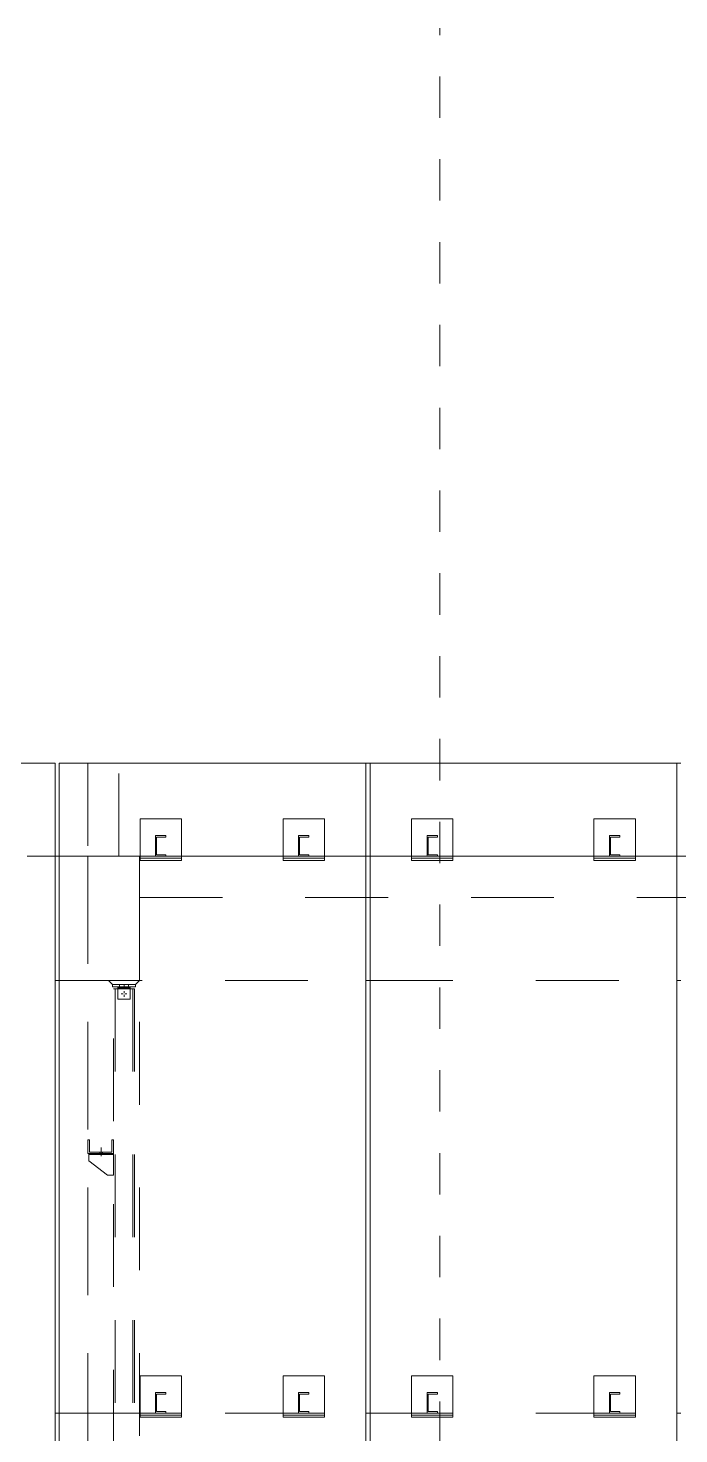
# Model space of a CAD drawing. Header units: millimetres. Extents: x 652937 to 1670132, y 1473552 to 2851037.
# Drawn here: x 663594.99 to 663598.13, y 1524534.45 to 1524541.24 of the extents above; entities that cross this region are included whole.
import ezdxf

# ---------------------------------------------------------------- set-up
doc = ezdxf.new("R2010")
doc.units = ezdxf.units.MM
for name, pattern in [('XKITLINE00', [0]), ('XKITLINE01', [4, 1, -1, 1, -1]), ('XKITLINE02', [4, 2, -2])]:
    doc.linetypes.add(name, pattern=pattern)
for name, color, linetype, lineweight in [('Bolt', 7, 'Continuous', 0), ('Part', 7, 'Continuous', 0), ('S-GRID', 7, 'Continuous', 9)]:
    doc.layers.add(name, color=color, linetype=linetype, lineweight=lineweight)

# ---------------------------------------------------------------- blocks, each defined once
blk = doc.blocks.new('*A39434467')
at = {"layer": 'S-GRID', "color": 7, "linetype": 'XKITLINE01', "lineweight": 0}
blk.add_line((-30.905117, -64.620099), (129.806536, -64.620099), dxfattribs=at)
blk = doc.blocks.new('*A39864510')
at = {"layer": 'Part', "color": 7, "linetype": 'XKITLINE02', "lineweight": 0}
for p, q in [((53.802733, -64.620099), (52.552292, -64.620099)), ((52.552292, -64.620099), (52.552292, -67.620099)), ((53.802292, -67.620099), (53.802292, -64.620099)), ((52.552292, -67.620099), (53.802733, -67.620099))]:
    blk.add_line(p, q, dxfattribs=at)
blk = doc.blocks.new('*A39874511')
at = {"layer": 'Part', "color": 7, "linetype": 'XKITLINE02', "lineweight": 0}
for p, q in [((52.551909, -71.470099), (52.552376, -71.470099)), ((52.591909, -71.470099), (52.551909, -71.470099)), ((52.551909, -71.470099), (52.551909, -71.795099)), ((52.591909, -71.470099), (52.592376, -71.470099)), ((52.591909, -71.765099), (52.591909, -71.470099)), ((53.136909, -71.470099), (53.137376, -71.470099)), ((53.176909, -71.470099), (53.136909, -71.470099)), ((53.136909, -71.470099), (53.136909, -71.765099)), ((53.176909, -71.470099), (53.177376, -71.470099)), ((53.176909, -71.795099), (53.176909, -71.470099)), ((52.551909, -71.795099), (52.552376, -71.795099)), ((52.551909, -71.795099), (53.176909, -71.795099)), ((52.591909, -71.765099), (52.592376, -71.765099)), ((53.136909, -71.765099), (52.591909, -71.765099)), ((53.136909, -71.765099), (53.137376, -71.765099)), ((53.176909, -71.795099), (53.177376, -71.795099))]:
    blk.add_line(p, q, dxfattribs=at)
blk = doc.blocks.new('*A40284552')
at = {"layer": 'S-GRID', "color": 7, "linetype": 'XKITLINE01', "lineweight": 0}
blk.add_line((61.04689, -148.786781), (61.04689, -44.620099), dxfattribs=at)
blk = doc.blocks.new('*A40314555')
at = {"layer": 'Part', "color": 7, "linetype": 'XKITLINE00', "lineweight": 0}
for p, q in [((51.765316, -62.370099), (44.365166, -62.370099)), ((51.765166, -62.370099), (51.765316, -62.370099)), ((51.765166, -79.020099), (51.765166, -62.370099)), ((51.765316, -62.370099), (51.765316, -79.020099))]:
    blk.add_line(p, q, dxfattribs=at)
blk = doc.blocks.new('*A40324556')
at = {"layer": 'Part', "color": 7, "linetype": 'XKITLINE00', "lineweight": 0}
for p, q in [((59.265316, -62.370099), (51.865166, -62.370099)), ((51.865166, -79.020099), (51.865166, -62.370099)), ((59.265166, -62.370099), (59.265316, -62.370099)), ((59.265166, -79.020099), (59.265166, -62.370099)), ((59.265316, -62.370099), (59.265316, -79.020099))]:
    blk.add_line(p, q, dxfattribs=at)
at = {"layer": 'Part', "color": 7, "linetype": 'XKITLINE02', "lineweight": 0}
blk.add_line((51.865316, -79.020099), (51.865316, -62.370099), dxfattribs=at)
blk = doc.blocks.new('*A40344558')
at = {"layer": 'Part', "color": 7, "linetype": 'XKITLINE00', "lineweight": 0}
for p, q in [((59.365186, -62.370099), (66.765337, -62.370099)), ((59.365186, -62.370099), (59.365186, -79.020099)), ((66.765186, -79.020099), (66.765186, -62.370099)), ((66.765337, -62.370099), (66.765337, -79.020099))]:
    blk.add_line(p, q, dxfattribs=at)
at = {"layer": 'Part', "color": 7, "linetype": 'XKITLINE02', "lineweight": 0}
for p, q in [((59.365337, -62.370099), (59.365186, -62.370099)), ((59.365337, -79.020099), (59.365337, -62.370099))]:
    blk.add_line(p, q, dxfattribs=at)
blk = doc.blocks.new('*A44785002')
at = {"layer": 'Part', "color": 7, "linetype": 'XKITLINE02', "lineweight": 0}
for p, q in [((44.365166, -64.620099), (51.765341, -64.620099)), ((51.865166, -64.620099), (59.265341, -64.620099)), ((59.365186, -64.620099), (66.765362, -64.620099)), ((44.365166, -67.620099), (51.765341, -67.620099)), ((51.865166, -67.620099), (59.265341, -67.620099)), ((59.365186, -67.620099), (66.765362, -67.620099))]:
    blk.add_line(p, q, dxfattribs=at)
at = {"layer": 'Part', "color": 7, "linetype": 'XKITLINE00', "lineweight": 0}
for p, q in [((51.765341, -64.620099), (51.865166, -64.620099)), ((59.265341, -64.620099), (59.365186, -64.620099)), ((66.765362, -64.620099), (66.865186, -64.620099)), ((51.765341, -67.620099), (51.865166, -67.620099)), ((59.265341, -67.620099), (59.365186, -67.620099)), ((66.765362, -67.620099), (66.865186, -67.620099))]:
    blk.add_line(p, q, dxfattribs=at)
blk = doc.blocks.new('*A44795003')
at = {"layer": 'Part', "color": 7, "linetype": 'XKITLINE02', "lineweight": 0}
for p, q in [((44.365166, -78.070099), (51.765341, -78.070099)), ((51.865166, -78.070099), (59.265341, -78.070099)), ((59.365186, -78.070099), (66.765362, -78.070099))]:
    blk.add_line(p, q, dxfattribs=at)
at = {"layer": 'Part', "color": 7, "linetype": 'XKITLINE00', "lineweight": 0}
for p, q in [((51.765341, -78.070099), (51.865166, -78.070099)), ((59.265341, -78.070099), (59.365186, -78.070099)), ((66.765362, -78.070099), (66.865186, -78.070099))]:
    blk.add_line(p, q, dxfattribs=at)
blk = doc.blocks.new('*A44805004')
at = {"layer": 'Part', "color": 7, "linetype": 'XKITLINE02', "lineweight": 0}
for p, q in [((54.190384, -77.570099), (54.440524, -77.570099)), ((54.190384, -78.070099), (54.190384, -77.570099)), ((54.190524, -78.070099), (54.190524, -77.570099)), ((54.440524, -77.607599), (54.215384, -77.607599)), ((54.215384, -78.032599), (54.215384, -77.607599)), ((54.215524, -78.032599), (54.215524, -77.607599)), ((54.440384, -77.607599), (54.440384, -77.570099)), ((54.440524, -77.570099), (54.440524, -77.607599)), ((54.440524, -78.070099), (54.190384, -78.070099)), ((54.215384, -78.032599), (54.440524, -78.032599)), ((54.440384, -78.070099), (54.440384, -78.032599)), ((54.440524, -78.032599), (54.440524, -78.070099))]:
    blk.add_line(p, q, dxfattribs=at)
blk = doc.blocks.new('*A44815005')
at = {"layer": 'Part', "color": 7, "linetype": 'XKITLINE02', "lineweight": 0}
for p, q in [((52.577215, -71.825099), (53.177221, -71.825099)), ((52.577215, -71.975099), (52.577215, -71.825099)), ((52.577221, -71.975099), (52.577221, -71.825099)), ((53.177215, -72.325099), (53.177215, -71.825099)), ((53.177221, -71.825099), (53.177221, -72.325099)), ((52.577221, -71.975099), (52.577215, -71.975099)), ((52.577215, -71.975099), (53.027215, -72.325099)), ((53.027221, -72.325099), (52.577221, -71.975099)), ((53.177221, -72.325099), (53.027215, -72.325099))]:
    blk.add_line(p, q, dxfattribs=at)
blk = doc.blocks.new('*A45155039')
at = {"layer": 'Part', "color": 7, "linetype": 'XKITLINE02', "lineweight": 0}
for p, q in [((53.802851, -67.620099), (53.052591, -67.620099)), ((53.052591, -67.620099), (53.152611, -67.720099)), ((53.152831, -67.720099), (53.052851, -67.620099)), ((53.152611, -67.720099), (53.702831, -67.720099)), ((53.702611, -67.720099), (53.802591, -67.620099)), ((53.702831, -67.720099), (53.802851, -67.620099))]:
    blk.add_line(p, q, dxfattribs=at)
blk = doc.blocks.new('*A45165040')
at = {"layer": 'Bolt', "color": 7, "linetype": 'XKITLINE00', "lineweight": 0}
for p, q in [((53.427718, -67.875099), (53.427718, -67.921719)), ((53.357718, -67.945099), (53.404338, -67.945099)), ((53.427718, -68.015099), (53.427718, -67.968479)), ((53.497718, -67.945099), (53.451098, -67.945099))]:
    blk.add_line(p, q, dxfattribs=at)
blk = doc.blocks.new('*A45175041')
at = {"layer": 'Part', "color": 7, "linetype": 'XKITLINE02', "lineweight": 0}
for p, q in [((53.152611, -67.770099), (53.152611, -67.720099)), ((53.152831, -67.720099), (53.152611, -67.720099)), ((53.702831, -67.720099), (53.152611, -67.720099)), ((53.152831, -67.770099), (53.152611, -67.770099)), ((53.152611, -67.770099), (53.702831, -67.770099)), ((53.152831, -67.770099), (53.152831, -67.720099)), ((53.702611, -67.720099), (53.702611, -67.770099)), ((53.702831, -67.770099), (53.702831, -67.720099))]:
    blk.add_line(p, q, dxfattribs=at)
blk = doc.blocks.new('*A45185042')
at = {"layer": 'Part', "color": 7, "linetype": 'XKITLINE02', "lineweight": 0}
for p, q in [((53.277658, -67.795099), (53.277658, -67.770099)), ((53.277658, -67.770099), (53.277718, -67.770099)), ((53.277658, -67.770099), (53.577718, -67.770099)), ((53.277713, -67.795099), (53.277658, -67.795099)), ((53.277658, -67.795099), (53.577713, -67.795099)), ((53.277713, -68.070099), (53.277713, -67.795099)), ((53.277718, -67.770099), (53.277718, -68.070099)), ((53.577658, -67.770099), (53.577658, -67.795099)), ((53.577713, -67.795099), (53.577713, -68.070099)), ((53.577718, -68.070099), (53.577718, -67.770099)), ((53.277718, -68.070099), (53.277713, -68.070099)), ((53.277713, -68.070099), (53.577718, -68.070099))]:
    blk.add_line(p, q, dxfattribs=at)
blk = doc.blocks.new('*A45195043')
at = {"layer": 'Bolt', "color": 7, "linetype": 'XKITLINE02', "lineweight": 0}
for p, q in [((53.317634, -67.720099), (53.317634, -67.770099)), ((53.317794, -67.720099), (53.317794, -67.770099)), ((53.427641, -67.720099), (53.427641, -67.770099)), ((53.427801, -67.720099), (53.427801, -67.770099)), ((53.537648, -67.720099), (53.537648, -67.770099)), ((53.537808, -67.720099), (53.537808, -67.770099))]:
    blk.add_line(p, q, dxfattribs=at)
blk = doc.blocks.new('*A45205044')
at = {"layer": 'Part', "color": 7, "linetype": 'XKITLINE02', "lineweight": 0}
for p, q in [((53.177268, -71.795099), (52.577168, -71.795099)), ((52.577168, -71.795099), (52.577168, -71.825099)), ((52.577168, -71.825099), (53.177268, -71.825099)), ((52.577268, -71.795099), (52.577268, -71.825099)), ((53.177168, -71.825099), (53.177168, -71.795099)), ((53.177268, -71.825099), (53.177268, -71.795099))]:
    blk.add_line(p, q, dxfattribs=at)
blk = doc.blocks.new('*A45215045')
at = {"layer": 'Bolt', "color": 7, "linetype": 'XKITLINE02', "lineweight": 0}
for p, q in [((52.767181, -71.825099), (52.767181, -71.795099)), ((52.767241, -71.825099), (52.767241, -71.795099)), ((52.842181, -71.795099), (52.842181, -71.765099)), ((52.842241, -71.795099), (52.842241, -71.765099)), ((52.877188, -71.864699), (52.877188, -71.650099)), ((52.877248, -71.864699), (52.877248, -71.650099)), ((52.912195, -71.795099), (52.912195, -71.765099)), ((52.912255, -71.795099), (52.912255, -71.765099)), ((52.987195, -71.825099), (52.987195, -71.795099)), ((52.987255, -71.825099), (52.987255, -71.795099))]:
    blk.add_line(p, q, dxfattribs=at)
blk = doc.blocks.new('*A47295253')
at = {"layer": 'Part', "color": 7, "linetype": 'XKITLINE02', "lineweight": 0}
for p, q in [((53.802119, -64.620099), (53.802119, -65.620099)), ((76.522604, -64.620099), (53.802119, -64.620099)), ((76.522011, -65.620099), (76.522011, -64.620099)), ((53.802119, -65.620099), (76.522604, -65.620099))]:
    blk.add_line(p, q, dxfattribs=at)
blk = doc.blocks.new('*A47305254')
at = {"layer": 'Part', "color": 7, "linetype": 'XKITLINE02', "lineweight": 0}
for p, q in [((52.551889, -62.370099), (59.265166, -62.370099)), ((52.551889, -62.370099), (52.551889, -64.620099)), ((53.302039, -64.620099), (53.302039, -62.370099)), ((59.365186, -62.370099), (66.765186, -62.370099)), ((52.551889, -64.620099), (110.596866, -64.620099))]:
    blk.add_line(p, q, dxfattribs=at)
at = {"layer": 'Part', "color": 7, "linetype": 'XKITLINE00', "lineweight": 0}
for p, q in [((59.265166, -62.370099), (59.365186, -62.370099)), ((66.765186, -62.370099), (66.865186, -62.370099))]:
    blk.add_line(p, q, dxfattribs=at)
blk = doc.blocks.new('*A47795303')
at = {"layer": 'Part', "color": 7, "linetype": 'XKITLINE02', "lineweight": 0}
for p, q in [((60.740384, -77.570099), (60.990524, -77.570099)), ((60.740384, -78.070099), (60.740384, -77.570099)), ((60.740524, -78.070099), (60.740524, -77.570099)), ((60.990524, -77.607599), (60.765384, -77.607599)), ((60.765384, -78.032599), (60.765384, -77.607599)), ((60.765524, -78.032599), (60.765524, -77.607599)), ((60.990384, -77.607599), (60.990384, -77.570099)), ((60.990524, -77.570099), (60.990524, -77.607599)), ((60.990524, -78.070099), (60.740384, -78.070099)), ((60.765384, -78.032599), (60.990524, -78.032599)), ((60.990384, -78.070099), (60.990384, -78.032599)), ((60.990524, -78.032599), (60.990524, -78.070099))]:
    blk.add_line(p, q, dxfattribs=at)
blk = doc.blocks.new('*A47805304')
at = {"layer": 'Part', "color": 7, "linetype": 'XKITLINE02', "lineweight": 0}
for p, q in [((65.140384, -77.570099), (65.390524, -77.570099)), ((65.140384, -78.070099), (65.140384, -77.570099)), ((65.140524, -78.070099), (65.140524, -77.570099)), ((65.390524, -77.607599), (65.165384, -77.607599)), ((65.165384, -78.032599), (65.165384, -77.607599)), ((65.165524, -78.032599), (65.165524, -77.607599)), ((65.390384, -77.607599), (65.390384, -77.570099)), ((65.390524, -77.570099), (65.390524, -77.607599)), ((65.390524, -78.070099), (65.140384, -78.070099)), ((65.165384, -78.032599), (65.390524, -78.032599)), ((65.390384, -78.070099), (65.390384, -78.032599)), ((65.390524, -78.032599), (65.390524, -78.070099))]:
    blk.add_line(p, q, dxfattribs=at)
blk = doc.blocks.new('*A47815305')
at = {"layer": 'Part', "color": 7, "linetype": 'XKITLINE02', "lineweight": 0}
for p, q in [((61.365609, -78.070099), (60.365409, -78.070099)), ((60.365409, -78.120099), (60.365409, -78.070099)), ((60.365609, -78.120099), (60.365609, -78.070099)), ((61.365409, -78.070099), (61.365609, -78.070099)), ((61.365409, -78.120099), (61.365409, -78.070099)), ((61.365609, -78.070099), (61.365609, -78.120099)), ((61.365609, -78.120099), (60.365409, -78.120099)), ((61.365609, -78.120099), (61.365409, -78.120099))]:
    blk.add_line(p, q, dxfattribs=at)
blk = doc.blocks.new('*A47825306')
at = {"layer": 'Part', "color": 7, "linetype": 'XKITLINE02', "lineweight": 0}
for p, q in [((65.765609, -78.070099), (64.765409, -78.070099)), ((64.765409, -78.120099), (64.765409, -78.070099)), ((64.765609, -78.120099), (64.765609, -78.070099)), ((65.765409, -78.070099), (65.765609, -78.070099)), ((65.765409, -78.120099), (65.765409, -78.070099)), ((65.765609, -78.070099), (65.765609, -78.120099)), ((65.765609, -78.120099), (64.765409, -78.120099)), ((65.765609, -78.120099), (65.765409, -78.120099))]:
    blk.add_line(p, q, dxfattribs=at)
blk = doc.blocks.new('*A47835307')
at = {"layer": 'Part', "color": 7, "linetype": 'XKITLINE02', "lineweight": 0}
for p, q in [((61.365369, -77.170099), (60.365357, -77.170099)), ((60.365357, -77.170099), (60.365357, -78.170099)), ((60.365369, -78.170099), (60.365369, -77.170099)), ((61.365357, -78.170099), (61.365357, -77.170099)), ((61.365369, -78.170099), (61.365369, -77.170099)), ((60.365357, -78.170099), (61.365369, -78.170099))]:
    blk.add_line(p, q, dxfattribs=at)
blk = doc.blocks.new('*A47845308')
at = {"layer": 'Part', "color": 7, "linetype": 'XKITLINE02', "lineweight": 0}
for p, q in [((65.765369, -77.170099), (64.765357, -77.170099)), ((64.765357, -77.170099), (64.765357, -78.170099)), ((64.765369, -78.170099), (64.765369, -77.170099)), ((65.765357, -78.170099), (65.765357, -77.170099)), ((65.765369, -78.170099), (65.765369, -77.170099)), ((64.765357, -78.170099), (65.765369, -78.170099))]:
    blk.add_line(p, q, dxfattribs=at)
blk = doc.blocks.new('*A47855309')
at = {"layer": 'Part', "color": 7, "linetype": 'XKITLINE02', "lineweight": 0}
for p, q in [((57.640384, -77.570099), (57.890524, -77.570099)), ((57.640384, -78.070099), (57.640384, -77.570099)), ((57.640524, -78.070099), (57.640524, -77.570099)), ((57.890524, -77.607599), (57.665384, -77.607599)), ((57.665384, -78.032599), (57.665384, -77.607599)), ((57.665524, -78.032599), (57.665524, -77.607599)), ((57.890384, -77.607599), (57.890384, -77.570099)), ((57.890524, -77.570099), (57.890524, -77.607599)), ((57.890524, -78.070099), (57.640384, -78.070099)), ((57.665384, -78.032599), (57.890524, -78.032599)), ((57.890384, -78.070099), (57.890384, -78.032599)), ((57.890524, -78.032599), (57.890524, -78.070099))]:
    blk.add_line(p, q, dxfattribs=at)
blk = doc.blocks.new('*A47865310')
at = {"layer": 'Part', "color": 7, "linetype": 'XKITLINE02', "lineweight": 0}
for p, q in [((58.265609, -78.070099), (57.265409, -78.070099)), ((57.265409, -78.120099), (57.265409, -78.070099)), ((57.265609, -78.120099), (57.265609, -78.070099)), ((58.265409, -78.070099), (58.265609, -78.070099)), ((58.265409, -78.120099), (58.265409, -78.070099)), ((58.265609, -78.070099), (58.265609, -78.120099)), ((58.265609, -78.120099), (57.265409, -78.120099)), ((58.265609, -78.120099), (58.265409, -78.120099))]:
    blk.add_line(p, q, dxfattribs=at)
blk = doc.blocks.new('*A47875311')
at = {"layer": 'Part', "color": 7, "linetype": 'XKITLINE02', "lineweight": 0}
for p, q in [((58.265369, -77.170099), (57.265357, -77.170099)), ((57.265357, -77.170099), (57.265357, -78.170099)), ((57.265369, -78.170099), (57.265369, -77.170099)), ((58.265357, -78.170099), (58.265357, -77.170099)), ((58.265369, -78.170099), (58.265369, -77.170099)), ((57.265357, -78.170099), (58.265369, -78.170099))]:
    blk.add_line(p, q, dxfattribs=at)
blk = doc.blocks.new('*A47885312')
at = {"layer": 'Part', "color": 7, "linetype": 'XKITLINE02', "lineweight": 0}
for p, q in [((52.551891, -64.620099), (52.551891, -79.020099)), ((52.551891, -64.620099), (53.802292, -64.620099)), ((52.552292, -83.220099), (52.552292, -64.620099)), ((53.801891, -64.620099), (53.801891, -79.020099)), ((53.801891, -64.620099), (53.802292, -64.620099)), ((53.802292, -64.620099), (53.802292, -83.220099)), ((52.551891, -79.070099), (52.551891, -83.220099)), ((53.801891, -79.070099), (53.801891, -83.220099)), ((53.802292, -83.220099), (52.551891, -83.220099)), ((53.801891, -83.220099), (53.802292, -83.220099))]:
    blk.add_line(p, q, dxfattribs=at)
at = {"layer": 'Part', "color": 7, "linetype": 'XKITLINE00', "lineweight": 0}
for p, q in [((52.551891, -79.020099), (52.551891, -79.070099)), ((53.801891, -79.020099), (53.801891, -79.070099))]:
    blk.add_line(p, q, dxfattribs=at)
blk = doc.blocks.new('*A47895313')
at = {"layer": 'Part', "color": 7, "linetype": 'XKITLINE02', "lineweight": 0}
for p, q in [((53.177671, -83.020099), (53.177671, -67.820099)), ((53.177671, -67.820099), (53.177771, -67.820099)), ((53.177671, -67.820099), (53.677771, -67.820099)), ((53.177771, -83.020099), (53.177771, -67.820099)), ((53.217671, -67.820099), (53.217671, -83.020099)), ((53.217718, -67.820099), (53.217718, -83.020099)), ((53.217724, -67.820099), (53.217724, -83.020099)), ((53.217771, -67.820099), (53.217771, -83.020099)), ((53.637671, -67.820099), (53.637671, -83.020099)), ((53.637718, -67.820099), (53.637718, -83.020099)), ((53.637724, -67.820099), (53.637724, -83.020099)), ((53.637771, -67.820099), (53.637771, -83.020099)), ((53.677671, -67.820099), (53.677671, -83.020099)), ((53.677771, -67.820099), (53.677771, -83.020099)), ((53.177771, -83.020099), (53.177671, -83.020099)), ((53.177671, -83.020099), (53.677771, -83.020099))]:
    blk.add_line(p, q, dxfattribs=at)
blk = doc.blocks.new('*A47905314')
at = {"layer": 'Part', "color": 7, "linetype": 'XKITLINE02', "lineweight": 0}
for p, q in [((54.815369, -77.170099), (53.815357, -77.170099)), ((53.815357, -77.170099), (53.815357, -78.170099)), ((53.815369, -78.170099), (53.815369, -77.170099)), ((54.815357, -78.170099), (54.815357, -77.170099)), ((54.815369, -78.170099), (54.815369, -77.170099)), ((53.815357, -78.170099), (54.815369, -78.170099))]:
    blk.add_line(p, q, dxfattribs=at)
blk = doc.blocks.new('*A47915315')
at = {"layer": 'Part', "color": 7, "linetype": 'XKITLINE02', "lineweight": 0}
for p, q in [((54.81561, -78.070099), (53.815409, -78.070099)), ((53.815409, -78.120099), (53.815409, -78.070099)), ((53.81561, -78.120099), (53.81561, -78.070099)), ((54.815409, -78.070099), (54.81561, -78.070099)), ((54.815409, -78.120099), (54.815409, -78.070099)), ((54.81561, -78.070099), (54.81561, -78.120099)), ((54.81561, -78.120099), (53.815409, -78.120099)), ((54.81561, -78.120099), (54.815409, -78.120099))]:
    blk.add_line(p, q, dxfattribs=at)
blk = doc.blocks.new('*A49155439')
at = {"layer": 'Part', "color": 7, "linetype": 'XKITLINE02', "lineweight": 0}
for p, q in [((61.36561, -64.620099), (60.365409, -64.620099)), ((60.365409, -64.670099), (60.365409, -64.620099)), ((61.36561, -64.670099), (60.365409, -64.670099)), ((60.36561, -64.670099), (60.36561, -64.620099)), ((61.365409, -64.620099), (61.36561, -64.620099)), ((61.365409, -64.670099), (61.365409, -64.620099)), ((61.36561, -64.670099), (61.365409, -64.670099)), ((61.36561, -64.620099), (61.36561, -64.670099))]:
    blk.add_line(p, q, dxfattribs=at)
blk = doc.blocks.new('*A49165440')
at = {"layer": 'Part', "color": 7, "linetype": 'XKITLINE02', "lineweight": 0}
for p, q in [((65.765609, -64.620099), (64.765409, -64.620099)), ((64.765409, -64.670099), (64.765409, -64.620099)), ((65.765609, -64.670099), (64.765409, -64.670099)), ((64.765609, -64.670099), (64.765609, -64.620099)), ((65.765409, -64.620099), (65.765609, -64.620099)), ((65.765409, -64.670099), (65.765409, -64.620099)), ((65.765609, -64.670099), (65.765409, -64.670099)), ((65.765609, -64.620099), (65.765609, -64.670099))]:
    blk.add_line(p, q, dxfattribs=at)
blk = doc.blocks.new('*A49175441')
at = {"layer": 'Part', "color": 7, "linetype": 'XKITLINE02', "lineweight": 0}
for p, q in [((61.365372, -63.720099), (60.36536, -63.720099)), ((60.36536, -63.720099), (60.36536, -64.720099)), ((60.365372, -64.720099), (60.365372, -63.720099)), ((61.36536, -64.720099), (61.36536, -63.720099)), ((61.365372, -64.720099), (61.365372, -63.720099)), ((60.36536, -64.720099), (61.365372, -64.720099))]:
    blk.add_line(p, q, dxfattribs=at)
blk = doc.blocks.new('*A49185442')
at = {"layer": 'Part', "color": 7, "linetype": 'XKITLINE02', "lineweight": 0}
for p, q in [((65.765372, -63.720099), (64.76536, -63.720099)), ((64.76536, -63.720099), (64.76536, -64.720099)), ((64.765372, -64.720099), (64.765372, -63.720099)), ((65.76536, -64.720099), (65.76536, -63.720099)), ((65.765372, -64.720099), (65.765372, -63.720099)), ((64.76536, -64.720099), (65.765372, -64.720099))]:
    blk.add_line(p, q, dxfattribs=at)
blk = doc.blocks.new('*A49195443')
at = {"layer": 'Part', "color": 7, "linetype": 'XKITLINE02', "lineweight": 0}
for p, q in [((60.740387, -64.120099), (60.990527, -64.120099)), ((60.740387, -64.620099), (60.740387, -64.120099)), ((60.740527, -64.620099), (60.740527, -64.120099)), ((60.990527, -64.157599), (60.765387, -64.157599)), ((60.765387, -64.582599), (60.765387, -64.157599)), ((60.765527, -64.582599), (60.765527, -64.157599)), ((60.990387, -64.157599), (60.990387, -64.120099)), ((60.990527, -64.120099), (60.990527, -64.157599)), ((60.990527, -64.620099), (60.740387, -64.620099)), ((60.765387, -64.582599), (60.990527, -64.582599)), ((60.990387, -64.620099), (60.990387, -64.582599)), ((60.990527, -64.582599), (60.990527, -64.620099))]:
    blk.add_line(p, q, dxfattribs=at)
blk = doc.blocks.new('*A49205444')
at = {"layer": 'Part', "color": 7, "linetype": 'XKITLINE02', "lineweight": 0}
for p, q in [((65.140387, -64.120099), (65.390527, -64.120099)), ((65.140387, -64.620099), (65.140387, -64.120099)), ((65.140527, -64.620099), (65.140527, -64.120099)), ((65.390527, -64.157599), (65.165387, -64.157599)), ((65.165387, -64.582599), (65.165387, -64.157599)), ((65.165527, -64.582599), (65.165527, -64.157599)), ((65.390387, -64.157599), (65.390387, -64.120099)), ((65.390527, -64.120099), (65.390527, -64.157599)), ((65.390527, -64.620099), (65.140387, -64.620099)), ((65.165387, -64.582599), (65.390527, -64.582599)), ((65.390387, -64.620099), (65.390387, -64.582599)), ((65.390527, -64.582599), (65.390527, -64.620099))]:
    blk.add_line(p, q, dxfattribs=at)
blk = doc.blocks.new('*A49215445')
at = {"layer": 'Part', "color": 7, "linetype": 'XKITLINE02', "lineweight": 0}
for p, q in [((58.26561, -64.620099), (57.265409, -64.620099)), ((57.265409, -64.670099), (57.265409, -64.620099)), ((58.26561, -64.670099), (57.265409, -64.670099)), ((57.26561, -64.670099), (57.26561, -64.620099)), ((58.265409, -64.620099), (58.26561, -64.620099)), ((58.265409, -64.670099), (58.265409, -64.620099)), ((58.26561, -64.670099), (58.265409, -64.670099)), ((58.26561, -64.620099), (58.26561, -64.670099))]:
    blk.add_line(p, q, dxfattribs=at)
blk = doc.blocks.new('*A49225446')
at = {"layer": 'Part', "color": 7, "linetype": 'XKITLINE02', "lineweight": 0}
for p, q in [((58.265372, -63.720099), (57.26536, -63.720099)), ((57.26536, -63.720099), (57.26536, -64.720099)), ((57.265372, -64.720099), (57.265372, -63.720099)), ((58.26536, -64.720099), (58.26536, -63.720099)), ((58.265372, -64.720099), (58.265372, -63.720099)), ((57.26536, -64.720099), (58.265372, -64.720099))]:
    blk.add_line(p, q, dxfattribs=at)
blk = doc.blocks.new('*A49235447')
at = {"layer": 'Part', "color": 7, "linetype": 'XKITLINE02', "lineweight": 0}
for p, q in [((57.640387, -64.120099), (57.890527, -64.120099)), ((57.640387, -64.620099), (57.640387, -64.120099)), ((57.640527, -64.620099), (57.640527, -64.120099)), ((57.890527, -64.157599), (57.665387, -64.157599)), ((57.665387, -64.582599), (57.665387, -64.157599)), ((57.665527, -64.582599), (57.665527, -64.157599)), ((57.890387, -64.157599), (57.890387, -64.120099)), ((57.890527, -64.120099), (57.890527, -64.157599)), ((57.890527, -64.620099), (57.640387, -64.620099)), ((57.665387, -64.582599), (57.890527, -64.582599)), ((57.890387, -64.620099), (57.890387, -64.582599)), ((57.890527, -64.582599), (57.890527, -64.620099))]:
    blk.add_line(p, q, dxfattribs=at)
blk = doc.blocks.new('*A49245448')
at = {"layer": 'Part', "color": 7, "linetype": 'XKITLINE02', "lineweight": 0}
for p, q in [((54.81561, -64.620099), (53.815409, -64.620099)), ((53.815409, -64.670099), (53.815409, -64.620099)), ((54.81561, -64.670099), (53.815409, -64.670099)), ((53.81561, -64.670099), (53.81561, -64.620099)), ((54.815409, -64.620099), (54.81561, -64.620099)), ((54.815409, -64.670099), (54.815409, -64.620099)), ((54.81561, -64.670099), (54.815409, -64.670099)), ((54.81561, -64.620099), (54.81561, -64.670099))]:
    blk.add_line(p, q, dxfattribs=at)
blk = doc.blocks.new('*A49255449')
at = {"layer": 'Part', "color": 7, "linetype": 'XKITLINE02', "lineweight": 0}
for p, q in [((54.815372, -63.720099), (53.81536, -63.720099)), ((53.81536, -63.720099), (53.81536, -64.720099)), ((53.815372, -64.720099), (53.815372, -63.720099)), ((54.81536, -64.720099), (54.81536, -63.720099)), ((54.815372, -64.720099), (54.815372, -63.720099)), ((53.81536, -64.720099), (54.815372, -64.720099))]:
    blk.add_line(p, q, dxfattribs=at)
blk = doc.blocks.new('*A49265450')
at = {"layer": 'Part', "color": 7, "linetype": 'XKITLINE02', "lineweight": 0}
for p, q in [((54.190387, -64.120099), (54.440527, -64.120099)), ((54.190387, -64.620099), (54.190387, -64.120099)), ((54.190527, -64.620099), (54.190527, -64.120099)), ((54.440527, -64.157599), (54.215387, -64.157599)), ((54.215387, -64.582599), (54.215387, -64.157599)), ((54.215527, -64.582599), (54.215527, -64.157599)), ((54.440387, -64.157599), (54.440387, -64.120099)), ((54.440527, -64.120099), (54.440527, -64.157599)), ((54.440527, -64.620099), (54.190387, -64.620099)), ((54.215387, -64.582599), (54.440527, -64.582599)), ((54.440387, -64.620099), (54.440387, -64.582599)), ((54.440527, -64.582599), (54.440527, -64.620099))]:
    blk.add_line(p, q, dxfattribs=at)

msp = doc.modelspace()

# ---------------------------------------------------------------- block references
at = {"color": 7, "lineweight": 0, "xscale": 0.2, "yscale": 0.2, "zscale": 0.2}
for name in ['*A40284552', '*A40314555', '*A40324556', '*A47305254', '*A40344558', '*A39434467', '*A49255449', '*A49225446', '*A49175441', '*A49185442', '*A49265450', '*A49235447', '*A49195443', '*A49205444', '*A44785002', '*A47885312', '*A39864510', '*A47295253', '*A49245448', '*A49215445', '*A49155439', '*A49165440', '*A45155039', '*A45175041', '*A47895313', '*A45185042', '*A45195043', '*A45165040', '*A39874511', '*A45215045', '*A45205044', '*A44815005', '*A47905314', '*A47875311', '*A47835307', '*A47845308', '*A44805004', '*A47855309', '*A47795303', '*A47805304', '*A44795003', '*A47915315', '*A47865310', '*A47815305', '*A47825306']:
    msp.add_blockref(name, (663584.7698, 1524550.1643), dxfattribs=at)

doc.saveas('drawing.dxf')
